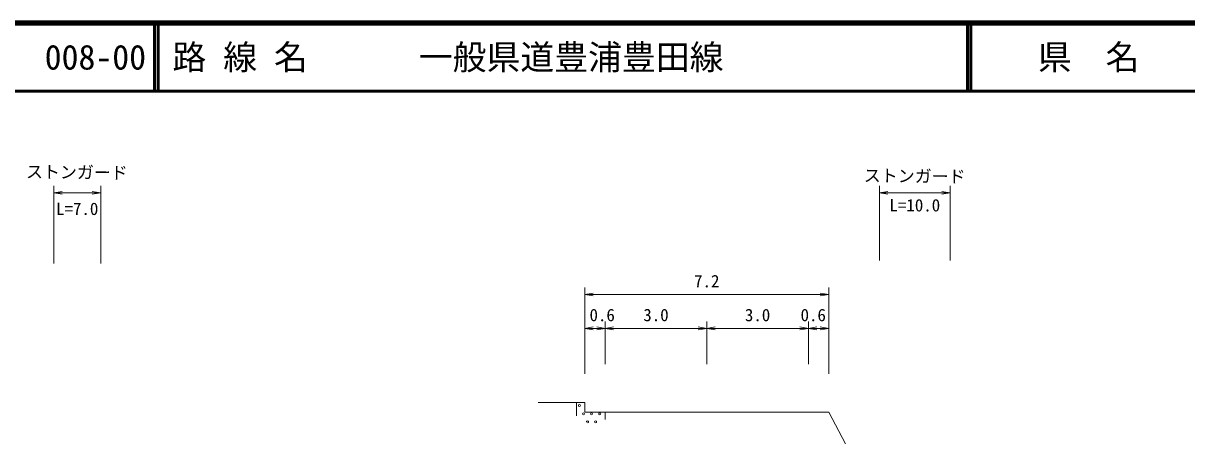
# Model space of a CAD drawing. Units: millimetres at full size, sheet at 1:1000, with parts at other scales. Extents: x 40000 to 680000, y 20000 to 380000.
# Drawn here: x 158358 to 330108, y 317980 to 380000 of the extents above; entities that cross this region are included whole.
import ezdxf
from ezdxf.enums import TextEntityAlignment as Align

# ---------------------------------------------------------------- set-up
doc = ezdxf.new("R2010")
doc.units = ezdxf.units.MM
doc.header["$LTSCALE"] = 1000
for name, color, linetype, lineweight in [('M-BGD', 7, 'Continuous', 13), ('M-STR-HTXT', 7, 'Continuous', 13), ('M-TTL', 2, 'Continuous', 140), ('M-TTL-LINE', 7, 'Continuous', 50)]:
    doc.layers.add(name, color=color, linetype=linetype, lineweight=lineweight)
doc.layers.add('M-TTL-TXT', color=7, linetype='Continuous')
doc.styles.add('ＭＳ ゴシック', font='')
doc.styles.get('ＭＳ ゴシック').set_extended_font_data('MS Gothic')

# ---------------------------------------------------------------- blocks, each defined once
blk = doc.blocks.new('open_arrow')
at = {"color": 0, "linetype": 'Continuous', "lineweight": -2}
blk.add_lwpolyline([(7.5, 1.25), (0, 0), (7.5, -1.25)], dxfattribs=at)

msp = doc.modelspace()

# ---------------------------------------------------------------- linework, layer by layer
at = {"layer": 'M-BGD'}
for p, q in [((241256, 328286), (241256, 341000)), ((277256, 328286), (277256, 341000)), ((241256, 340000), (277256, 340000)), ((241256, 335000), (244256, 335000)), ((244256, 329726), (244256, 336000)), ((244256, 335000), (259256, 335000)), ((259256, 329726), (259256, 336000)), ((259256, 335000), (274256, 335000)), ((274256, 329726), (274256, 336000)), ((274256, 335000), (277256, 335000)), ((234362, 324084), (240048, 324084)), ((240048, 324084), (241256, 324084)), ((240048, 324084), (240048, 322107)), ((241256, 324084), (241256, 322624)), ((241256, 322624), (244256, 322624)), ((244256, 322624), (259256, 322624)), ((244256, 322624), (244256, 321567)), ((259256, 322624), (274256, 322624)), ((274256, 322624), (277256, 322624)), ((277256, 322624), (279714, 317980))]:
    msp.add_line(p, q, dxfattribs=at)
for centre in [(240450, 323601), (241050, 322401), (242250, 322401), (242850, 321201), (243450, 322401)]:
    msp.add_circle(centre, 150, dxfattribs=at)
msp.add_arc((241650, 321201), 150, 275.05353, 198.6436, dxfattribs=at)
at = {"layer": 'M-STR-HTXT'}
for p, q in [((162850, 344564), (162850, 356000)), ((169786, 344564), (169786, 356000)), ((284743, 345000), (284743, 356000)), ((295198, 345000), (295198, 356000)), ((162850, 355000), (169786, 355000)), ((284743, 355000), (295198, 355000))]:
    msp.add_line(p, q, dxfattribs=at)
at = {"layer": 'M-TTL'}
msp.add_line((680000, 380000), (40000, 380000), dxfattribs=at)
at = {"layer": 'M-TTL-LINE'}
for p, q in [((177750, 380000), (177750, 370000)), ((178250, 380000), (178250, 370000)), ((297750, 380000), (297750, 370000)), ((298250, 380000), (298250, 370000)), ((40000, 370000), (680000, 370000))]:
    msp.add_line(p, q, dxfattribs=at)

# ---------------------------------------------------------------- block references
at = {"layer": 'M-BGD', "xscale": 167, "yscale": 167}
for p in [(241256, 340000), (241256, 335000), (244256, 335000), (259256, 335000), (274256, 335000)]:
    msp.add_blockref('open_arrow', p, dxfattribs=at)
at = {"layer": 'M-BGD', "xscale": 167, "yscale": 167, "rotation": 180}
for p in [(277256, 340000), (244256, 335000), (259256, 335000), (274256, 335000), (277256, 335000)]:
    msp.add_blockref('open_arrow', p, dxfattribs=at)
at = {"layer": 'M-STR-HTXT', "xscale": 167, "yscale": 167}
for p in [(162850, 355000), (284743, 355000)]:
    msp.add_blockref('open_arrow', p, dxfattribs=at)
at = {"layer": 'M-STR-HTXT', "xscale": 167, "yscale": 167, "rotation": 180}
for p in [(169786, 355000), (295198, 355000)]:
    msp.add_blockref('open_arrow', p, dxfattribs=at)

# ---------------------------------------------------------------- texts
at = {"layer": 'M-BGD', "style": 'ＭＳ ゴシック'}
for s, p in [('7.2', (259256, 340500)), ('0.6', (243817, 335500)), ('3.0', (251756, 335500)), ('3.0', (266756, 335500)), ('0.6', (274970, 335500))]:
    msp.add_text(s, height=1833, dxfattribs=at).set_placement(p, align=Align.BOTTOM_CENTER)
at = {"layer": 'M-STR-HTXT', "style": 'ＭＳ ゴシック'}
for p in [(166260, 356564), (289936, 356000)]:
    msp.add_text('ストンガード', height=1833, rotation=359.362, dxfattribs=at).set_placement(p, align=Align.BOTTOM_CENTER)
for s, p in [('L=10.0', (289970, 351693)), ('L=7.0', (166318, 351169))]:
    msp.add_text(s, height=1833, dxfattribs=at).set_placement(p, align=Align.BOTTOM_CENTER)
at = {"layer": 'M-TTL-TXT', "style": 'ＭＳ ゴシック'}
for s, p in [('008-00', (161521, 375000)), ('路 線 名', (180380, 375000)), ('一般県道豊浦豊田線', (216734, 375000))]:
    msp.add_text(s, height=3666, dxfattribs=at).set_placement(p, align=Align.MIDDLE_LEFT)
msp.add_text('県\u3000名', height=3666, dxfattribs=at).set_placement((315625, 375000), align=Align.MIDDLE_CENTER)

doc.saveas('drawing.dxf')
